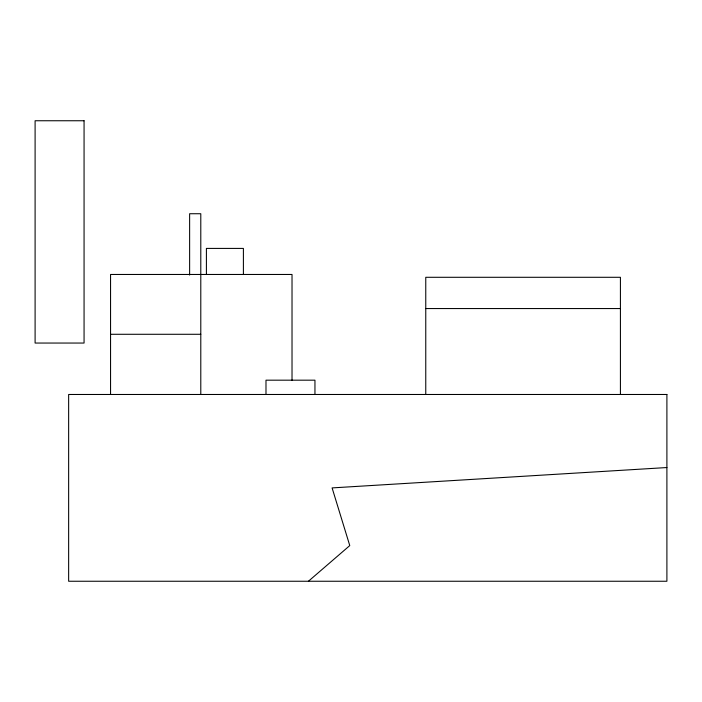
<?xml version="1.0" encoding="UTF-8"?>
<svg xmlns="http://www.w3.org/2000/svg" width="702" height="702" viewBox="0 0 702 702"><rect width="100%" height="100%" fill="white"/><g stroke="black" fill="none" stroke-linecap="round" stroke-linejoin="round"><path stroke-width="1.05" d="M308.424 581.247L349.772 545.586L332.099 487.908L666.9 467.541M425.763 308.555L620.419 308.555M110.556 334.284L200.79 334.284M620.419 394.48L620.419 277.29L425.763 277.29L425.763 394.48M314.952 394.48L314.952 380.177L265.988 380.177L265.988 394.48M292.023 380.291L292.023 274.464L110.556 274.464L110.556 394.48M243.401 274.57L243.401 248.411L206.406 248.411L206.406 274.57M200.79 394.48L200.79 213.733L189.628 213.733L189.628 275.079M84.064 120.753L35.1 120.753L35.1 343.05L84.064 343.05L84.064 120.753M666.9 394.48L68.647 394.48L68.647 581.247L666.9 581.247L666.9 394.48"/></g></svg>
